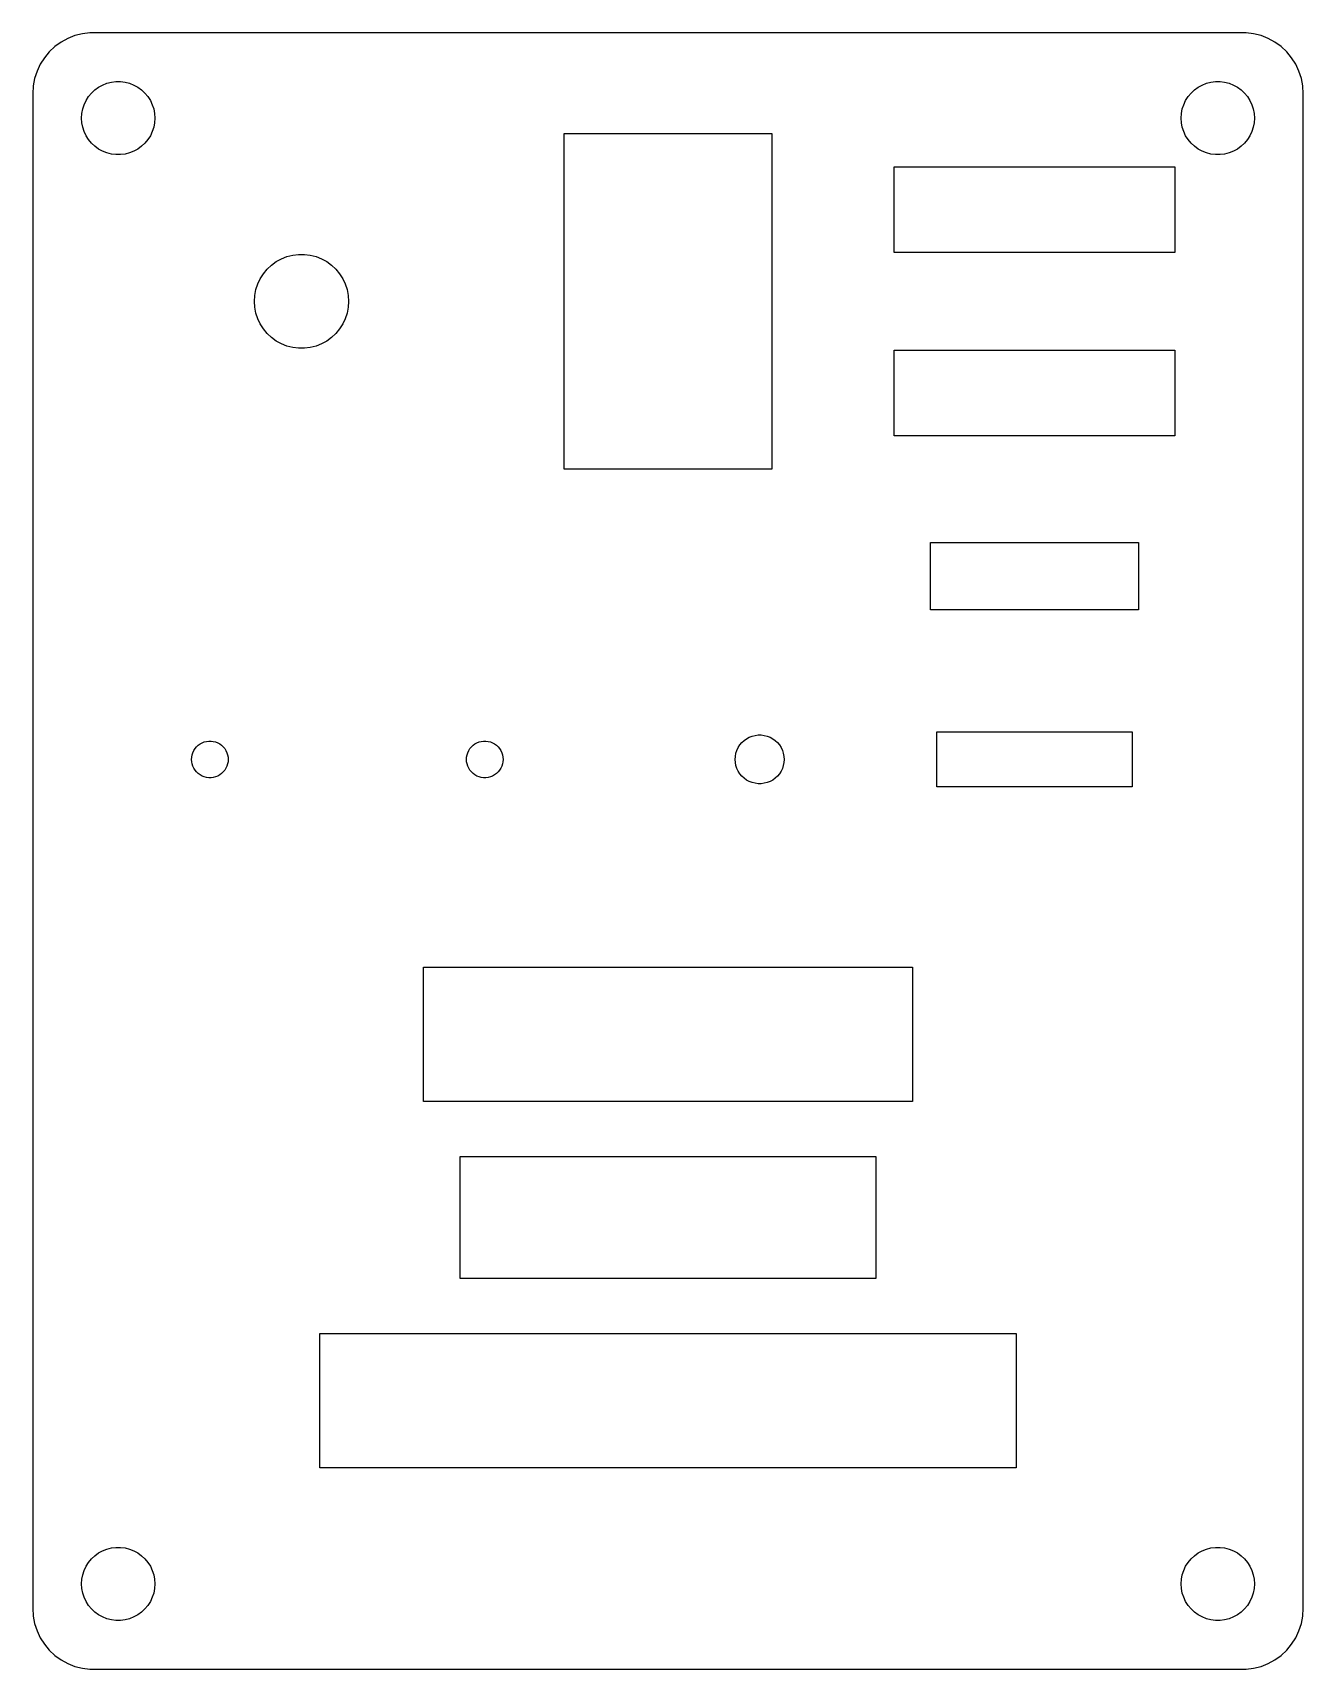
# Model space of a CAD drawing. Header units: metres. Extents: x -52 to 52, y -67 to 3091.
# Drawn here: x -52 to 52, y 2093 to 2227 of the extents above; entities that cross this region are included whole.
import ezdxf

# ---------------------------------------------------------------- set-up
doc = ezdxf.new("R2010")
doc.units = ezdxf.units.M

msp = doc.modelspace()

# ---------------------------------------------------------------- linework, layer by layer
for p, q in [((-48.5451, 2226.76), (-49.1289, 2226.52)), ((-47.9369, 2226.91), (-48.5451, 2226.76)), ((-47.3139, 2226.99), (-47.9369, 2226.91)), ((47.3139, 2226.99), (-47.3139, 2226.99)), ((47.9369, 2226.91), (47.3139, 2226.99)), ((48.5451, 2226.76), (47.9369, 2226.91)), ((49.1289, 2226.52), (48.5451, 2226.76)), ((-50.6448, 2225.42), (-51.0451, 2224.94)), ((-50.1871, 2225.85), (-50.6448, 2225.42)), ((-49.6791, 2226.22), (-50.1871, 2225.85)), ((-49.1289, 2226.52), (-49.6791, 2226.22)), ((49.6791, 2226.22), (49.1289, 2226.52)), ((50.1871, 2225.85), (49.6791, 2226.22)), ((50.6448, 2225.42), (50.1871, 2225.85)), ((51.0451, 2224.94), (50.6448, 2225.42)), ((-51.3815, 2224.41), (-51.6489, 2223.84)), ((-51.0451, 2224.94), (-51.3815, 2224.41)), ((51.3815, 2224.41), (51.0451, 2224.94)), ((51.6489, 2223.84), (51.3815, 2224.41)), ((-51.8429, 2223.24), (-51.9606, 2222.63)), ((-51.6489, 2223.84), (-51.8429, 2223.24)), ((-46.2773, 2222.71), (-45.927, 2222.85)), ((-45.927, 2222.85), (-45.5621, 2222.95)), ((-45.5621, 2222.95), (-45.1884, 2222.99)), ((-45.1884, 2222.99), (-44.8116, 2222.99)), ((-44.8116, 2222.99), (-44.4379, 2222.95)), ((-44.4379, 2222.95), (-44.0729, 2222.85)), ((-44.0729, 2222.85), (-43.7227, 2222.71)), ((43.7227, 2222.71), (44.0729, 2222.85)), ((44.0729, 2222.85), (44.4379, 2222.95)), ((44.4379, 2222.95), (44.8116, 2222.99)), ((44.8116, 2222.99), (45.1884, 2222.99)), ((45.1884, 2222.99), (45.5621, 2222.95)), ((45.5621, 2222.95), (45.927, 2222.85)), ((45.927, 2222.85), (46.2773, 2222.71)), ((51.8429, 2223.24), (51.6489, 2223.84)), ((51.9606, 2222.63), (51.8429, 2223.24)), ((-51.9606, 2222.63), (-52, 2222)), ((-52, 2222), (-52, 2098)), ((-47.7893, 2221.1), (-47.6289, 2221.45)), ((-47.6289, 2221.45), (-47.427, 2221.76)), ((-47.427, 2221.76), (-47.1869, 2222.05)), ((-47.1869, 2222.05), (-46.9123, 2222.31)), ((-46.9123, 2222.31), (-46.6075, 2222.53)), ((-46.6075, 2222.53), (-46.2773, 2222.71)), ((-43.7227, 2222.71), (-43.3925, 2222.53)), ((-43.3925, 2222.53), (-43.0877, 2222.31)), ((-43.0877, 2222.31), (-42.8131, 2222.05)), ((-42.8131, 2222.05), (-42.5729, 2221.76)), ((-42.5729, 2221.76), (-42.3711, 2221.45)), ((-42.3711, 2221.45), (-42.2107, 2221.1)), ((42.2107, 2221.1), (42.3711, 2221.45)), ((42.3711, 2221.45), (42.5729, 2221.76)), ((42.5729, 2221.76), (42.8131, 2222.05)), ((42.8131, 2222.05), (43.0877, 2222.31)), ((43.0877, 2222.31), (43.3925, 2222.53)), ((43.3925, 2222.53), (43.7227, 2222.71)), ((46.2773, 2222.71), (46.6075, 2222.53)), ((46.6075, 2222.53), (46.9123, 2222.31)), ((46.9123, 2222.31), (47.1869, 2222.05)), ((47.1869, 2222.05), (47.427, 2221.76)), ((47.427, 2221.76), (47.6289, 2221.45)), ((47.6289, 2221.45), (47.7893, 2221.1)), ((52, 2222), (51.9606, 2222.63)), ((52, 2098), (52, 2222)), ((-48, 2220), (-47.9763, 2220.38)), ((-47.9763, 2220.38), (-47.9057, 2220.75)), ((-47.9057, 2220.75), (-47.7893, 2221.1)), ((-42.2107, 2221.1), (-42.0942, 2220.75)), ((-42.0942, 2220.75), (-42.0237, 2220.38)), ((-42.0237, 2220.38), (-42, 2220)), ((42, 2220), (42.0237, 2220.38)), ((42.0237, 2220.38), (42.0942, 2220.75)), ((42.0942, 2220.75), (42.2107, 2221.1)), ((47.7893, 2221.1), (47.9057, 2220.75)), ((47.9057, 2220.75), (47.9763, 2220.38)), ((47.9763, 2220.38), (48, 2220)), ((-47.9763, 2219.62), (-48, 2220)), ((-47.9057, 2219.25), (-47.9763, 2219.62)), ((-47.7893, 2218.9), (-47.9057, 2219.25)), ((-47.6289, 2218.55), (-47.7893, 2218.9)), ((-42.2107, 2218.9), (-42.3711, 2218.55)), ((-42.0942, 2219.25), (-42.2107, 2218.9)), ((-42.0237, 2219.62), (-42.0942, 2219.25)), ((-42, 2220), (-42.0237, 2219.62)), ((-8.5, 2191.25), (-8.5, 2218.75)), ((-8.5, 2218.75), (8.5, 2218.75)), ((8.5, 2218.75), (8.5, 2191.25)), ((42.0237, 2219.62), (42, 2220)), ((42.0942, 2219.25), (42.0237, 2219.62)), ((42.2107, 2218.9), (42.0942, 2219.25)), ((42.3711, 2218.55), (42.2107, 2218.9)), ((47.7893, 2218.9), (47.6289, 2218.55)), ((47.9057, 2219.25), (47.7893, 2218.9)), ((47.9763, 2219.62), (47.9057, 2219.25)), ((48, 2220), (47.9763, 2219.62)), ((-47.427, 2218.24), (-47.6289, 2218.55)), ((-47.1869, 2217.95), (-47.427, 2218.24)), ((-46.9123, 2217.69), (-47.1869, 2217.95)), ((-46.6075, 2217.47), (-46.9123, 2217.69)), ((-46.2773, 2217.29), (-46.6075, 2217.47)), ((-43.3925, 2217.47), (-43.7227, 2217.29)), ((-43.0877, 2217.69), (-43.3925, 2217.47)), ((-42.8131, 2217.95), (-43.0877, 2217.69)), ((-42.5729, 2218.24), (-42.8131, 2217.95)), ((-42.3711, 2218.55), (-42.5729, 2218.24)), ((42.5729, 2218.24), (42.3711, 2218.55)), ((42.8131, 2217.95), (42.5729, 2218.24)), ((43.0877, 2217.69), (42.8131, 2217.95)), ((43.3925, 2217.47), (43.0877, 2217.69)), ((43.7227, 2217.29), (43.3925, 2217.47)), ((46.6075, 2217.47), (46.2773, 2217.29)), ((46.9123, 2217.69), (46.6075, 2217.47)), ((47.1869, 2217.95), (46.9123, 2217.69)), ((47.427, 2218.24), (47.1869, 2217.95)), ((47.6289, 2218.55), (47.427, 2218.24)), ((-45.927, 2217.15), (-46.2773, 2217.29)), ((-45.5621, 2217.05), (-45.927, 2217.15)), ((-45.1884, 2217.01), (-45.5621, 2217.05)), ((-44.8116, 2217.01), (-45.1884, 2217.01)), ((-44.4379, 2217.05), (-44.8116, 2217.01)), ((-44.0729, 2217.15), (-44.4379, 2217.05)), ((-43.7227, 2217.29), (-44.0729, 2217.15)), ((44.0729, 2217.15), (43.7227, 2217.29)), ((44.4379, 2217.05), (44.0729, 2217.15)), ((44.8116, 2217.01), (44.4379, 2217.05)), ((45.1884, 2217.01), (44.8116, 2217.01)), ((45.5621, 2217.05), (45.1884, 2217.01)), ((45.927, 2217.15), (45.5621, 2217.05)), ((46.2773, 2217.29), (45.927, 2217.15)), ((18.5, 2209), (18.5, 2216)), ((18.5, 2216), (41.5, 2216)), ((41.5, 2216), (41.5, 2209)), ((-32.4541, 2207.97), (-32.0629, 2208.25)), ((-32.0629, 2208.25), (-31.6392, 2208.48)), ((-31.6392, 2208.48), (-31.1897, 2208.66)), ((-31.1897, 2208.66), (-30.7214, 2208.78)), ((-30.7214, 2208.78), (-30.2417, 2208.84)), ((-30.2417, 2208.84), (-29.7583, 2208.84)), ((-29.7583, 2208.84), (-29.2786, 2208.78)), ((-29.2786, 2208.78), (-28.8103, 2208.66)), ((-28.8103, 2208.66), (-28.3607, 2208.48)), ((-28.3607, 2208.48), (-27.9371, 2208.25)), ((-27.9371, 2208.25), (-27.5459, 2207.97)), ((41.5, 2209), (18.5, 2209)), ((-33.5796, 2206.42), (-33.3738, 2206.85)), ((-33.3738, 2206.85), (-33.1147, 2207.26)), ((-33.1147, 2207.26), (-32.8065, 2207.64)), ((-32.8065, 2207.64), (-32.4541, 2207.97)), ((-27.5459, 2207.97), (-27.1935, 2207.64)), ((-27.1935, 2207.64), (-26.8853, 2207.26)), ((-26.8853, 2207.26), (-26.6262, 2206.85)), ((-26.6262, 2206.85), (-26.4203, 2206.42)), ((-33.85, 2205), (-33.8196, 2205.48)), ((-33.8196, 2205.48), (-33.729, 2205.96)), ((-33.729, 2205.96), (-33.5796, 2206.42)), ((-26.4203, 2206.42), (-26.271, 2205.96)), ((-26.271, 2205.96), (-26.1804, 2205.48)), ((-26.1804, 2205.48), (-26.15, 2205)), ((-33.8196, 2204.52), (-33.85, 2205)), ((-33.729, 2204.04), (-33.8196, 2204.52)), ((-33.5796, 2203.58), (-33.729, 2204.04)), ((-26.271, 2204.04), (-26.4203, 2203.58)), ((-26.1804, 2204.52), (-26.271, 2204.04)), ((-26.15, 2205), (-26.1804, 2204.52)), ((-33.3738, 2203.15), (-33.5796, 2203.58)), ((-33.1147, 2202.74), (-33.3738, 2203.15)), ((-32.8065, 2202.36), (-33.1147, 2202.74)), ((-26.8853, 2202.74), (-27.1935, 2202.36)), ((-26.6262, 2203.15), (-26.8853, 2202.74)), ((-26.4203, 2203.58), (-26.6262, 2203.15)), ((-32.4541, 2202.03), (-32.8065, 2202.36)), ((-32.0629, 2201.75), (-32.4541, 2202.03)), ((-31.6392, 2201.52), (-32.0629, 2201.75)), ((-31.1897, 2201.34), (-31.6392, 2201.52)), ((-30.7214, 2201.22), (-31.1897, 2201.34)), ((-28.8103, 2201.34), (-29.2786, 2201.22)), ((-28.3607, 2201.52), (-28.8103, 2201.34)), ((-27.9371, 2201.75), (-28.3607, 2201.52)), ((-27.5459, 2202.03), (-27.9371, 2201.75)), ((-27.1935, 2202.36), (-27.5459, 2202.03)), ((-30.2417, 2201.16), (-30.7214, 2201.22)), ((-29.7583, 2201.16), (-30.2417, 2201.16)), ((-29.2786, 2201.22), (-29.7583, 2201.16)), ((18.5, 2194), (18.5, 2201)), ((18.5, 2201), (41.5, 2201)), ((41.5, 2201), (41.5, 2194)), ((41.5, 2194), (18.5, 2194)), ((8.5, 2191.25), (-8.5, 2191.25)), ((21.5, 2179.75), (21.5, 2185.25)), ((21.5, 2185.25), (38.5, 2185.25)), ((38.5, 2185.25), (38.5, 2179.75)), ((38.5, 2179.75), (21.5, 2179.75)), ((6.22514, 2169.04), (6.42834, 2169.19)), ((6.42834, 2169.19), (6.64844, 2169.31)), ((6.64844, 2169.31), (6.88196, 2169.4)), ((6.88196, 2169.4), (7.12523, 2169.46)), ((7.12523, 2169.46), (7.3744, 2169.5)), ((7.3744, 2169.5), (7.62558, 2169.5)), ((7.62558, 2169.5), (7.87476, 2169.46)), ((7.87476, 2169.46), (8.11803, 2169.4)), ((8.11803, 2169.4), (8.35155, 2169.31)), ((8.35155, 2169.31), (8.57164, 2169.19)), ((8.57164, 2169.19), (8.77484, 2169.04)), ((22, 2165.25), (22, 2169.75)), ((22, 2169.75), (38, 2169.75)), ((38, 2169.75), (38, 2165.25)), ((-38.9882, 2167.69), (-38.9529, 2167.87)), ((-38.9529, 2167.87), (-38.8947, 2168.05)), ((-38.8947, 2168.05), (-38.8145, 2168.22)), ((-38.8145, 2168.22), (-38.7135, 2168.38)), ((-38.7135, 2168.38), (-38.5934, 2168.53)), ((-38.5934, 2168.53), (-38.4561, 2168.66)), ((-38.4561, 2168.66), (-38.3037, 2168.77)), ((-38.3037, 2168.77), (-38.1387, 2168.86)), ((-38.1387, 2168.86), (-37.9635, 2168.93)), ((-37.9635, 2168.93), (-37.7811, 2168.97)), ((-37.7811, 2168.97), (-37.5942, 2169)), ((-37.5942, 2169), (-37.4058, 2169)), ((-37.4058, 2169), (-37.2189, 2168.97)), ((-37.2189, 2168.97), (-37.0365, 2168.93)), ((-37.0365, 2168.93), (-36.8613, 2168.86)), ((-36.8613, 2168.86), (-36.6963, 2168.77)), ((-36.6963, 2168.77), (-36.5439, 2168.66)), ((-36.5439, 2168.66), (-36.4065, 2168.53)), ((-36.4065, 2168.53), (-36.2865, 2168.38)), ((-36.2865, 2168.38), (-36.1855, 2168.22)), ((-36.1855, 2168.22), (-36.1053, 2168.05)), ((-36.1053, 2168.05), (-36.0471, 2167.87)), ((-36.0471, 2167.87), (-36.0118, 2167.69)), ((-16.4882, 2167.69), (-16.4529, 2167.87)), ((-16.4529, 2167.87), (-16.3947, 2168.05)), ((-16.3947, 2168.05), (-16.3145, 2168.22)), ((-16.3145, 2168.22), (-16.2135, 2168.38)), ((-16.2135, 2168.38), (-16.0934, 2168.53)), ((-16.0934, 2168.53), (-15.9561, 2168.66)), ((-15.9561, 2168.66), (-15.8037, 2168.77)), ((-15.8037, 2168.77), (-15.6387, 2168.86)), ((-15.6387, 2168.86), (-15.4635, 2168.93)), ((-15.4635, 2168.93), (-15.2811, 2168.97)), ((-15.2811, 2168.97), (-15.0942, 2169)), ((-15.0942, 2169), (-14.9058, 2169)), ((-14.9058, 2169), (-14.7189, 2168.97)), ((-14.7189, 2168.97), (-14.5365, 2168.93)), ((-14.5365, 2168.93), (-14.3613, 2168.86)), ((-14.3613, 2168.86), (-14.1963, 2168.77)), ((-14.1963, 2168.77), (-14.0439, 2168.66)), ((-14.0439, 2168.66), (-13.9065, 2168.53)), ((-13.9065, 2168.53), (-13.7865, 2168.38)), ((-13.7865, 2168.38), (-13.6855, 2168.22)), ((-13.6855, 2168.22), (-13.6053, 2168.05)), ((-13.6053, 2168.05), (-13.5471, 2167.87)), ((-13.5471, 2167.87), (-13.5118, 2167.69)), ((5.51576, 2167.75), (5.56282, 2168)), ((5.56282, 2168), (5.64044, 2168.24)), ((5.64044, 2168.24), (5.74738, 2168.46)), ((5.74738, 2168.46), (5.88196, 2168.68)), ((5.88196, 2168.68), (6.04205, 2168.87)), ((6.04205, 2168.87), (6.22514, 2169.04)), ((8.77484, 2169.04), (8.95793, 2168.87)), ((8.95793, 2168.87), (9.11803, 2168.68)), ((9.11803, 2168.68), (9.25261, 2168.46)), ((9.25261, 2168.46), (9.35954, 2168.24)), ((9.35954, 2168.24), (9.43716, 2168)), ((9.43716, 2168), (9.48422, 2167.75)), ((-39, 2167.5), (-38.9882, 2167.69)), ((-38.9882, 2167.31), (-39, 2167.5)), ((-38.9529, 2167.13), (-38.9882, 2167.31)), ((-38.8947, 2166.95), (-38.9529, 2167.13)), ((-38.8145, 2166.78), (-38.8947, 2166.95)), ((-38.7135, 2166.62), (-38.8145, 2166.78)), ((-38.5934, 2166.47), (-38.7135, 2166.62)), ((-38.4561, 2166.34), (-38.5934, 2166.47)), ((-36.4065, 2166.47), (-36.5439, 2166.34)), ((-36.2865, 2166.62), (-36.4065, 2166.47)), ((-36.1855, 2166.78), (-36.2865, 2166.62)), ((-36.1053, 2166.95), (-36.1855, 2166.78)), ((-36.0471, 2167.13), (-36.1053, 2166.95)), ((-36.0118, 2167.31), (-36.0471, 2167.13)), ((-36.0118, 2167.69), (-36, 2167.5)), ((-36, 2167.5), (-36.0118, 2167.31)), ((-16.5, 2167.5), (-16.4882, 2167.69)), ((-16.4882, 2167.31), (-16.5, 2167.5)), ((-16.4529, 2167.13), (-16.4882, 2167.31)), ((-16.3947, 2166.95), (-16.4529, 2167.13)), ((-16.3145, 2166.78), (-16.3947, 2166.95)), ((-16.2135, 2166.62), (-16.3145, 2166.78)), ((-16.0934, 2166.47), (-16.2135, 2166.62)), ((-15.9561, 2166.34), (-16.0934, 2166.47)), ((-13.9065, 2166.47), (-14.0439, 2166.34)), ((-13.7865, 2166.62), (-13.9065, 2166.47)), ((-13.6855, 2166.78), (-13.7865, 2166.62)), ((-13.6053, 2166.95), (-13.6855, 2166.78)), ((-13.5471, 2167.13), (-13.6053, 2166.95)), ((-13.5118, 2167.31), (-13.5471, 2167.13)), ((-13.5118, 2167.69), (-13.5, 2167.5)), ((-13.5, 2167.5), (-13.5118, 2167.31)), ((5.5, 2167.5), (5.51576, 2167.75)), ((5.51576, 2167.25), (5.5, 2167.5)), ((5.56282, 2167), (5.51576, 2167.25)), ((5.64044, 2166.76), (5.56282, 2167)), ((5.74738, 2166.54), (5.64044, 2166.76)), ((5.88196, 2166.32), (5.74738, 2166.54)), ((9.25261, 2166.54), (9.11803, 2166.32)), ((9.35954, 2166.76), (9.25261, 2166.54)), ((9.43716, 2167), (9.35954, 2166.76)), ((9.48422, 2167.25), (9.43716, 2167)), ((9.48422, 2167.75), (9.5, 2167.5)), ((9.5, 2167.5), (9.48422, 2167.25)), ((-38.3037, 2166.23), (-38.4561, 2166.34)), ((-38.1387, 2166.14), (-38.3037, 2166.23)), ((-37.9635, 2166.07), (-38.1387, 2166.14)), ((-37.7811, 2166.03), (-37.9635, 2166.07)), ((-37.5942, 2166), (-37.7811, 2166.03)), ((-37.4058, 2166), (-37.5942, 2166)), ((-37.2189, 2166.03), (-37.4058, 2166)), ((-37.0365, 2166.07), (-37.2189, 2166.03)), ((-36.8613, 2166.14), (-37.0365, 2166.07)), ((-36.6963, 2166.23), (-36.8613, 2166.14)), ((-36.5439, 2166.34), (-36.6963, 2166.23)), ((-15.8037, 2166.23), (-15.9561, 2166.34)), ((-15.6387, 2166.14), (-15.8037, 2166.23)), ((-15.4635, 2166.07), (-15.6387, 2166.14)), ((-15.2811, 2166.03), (-15.4635, 2166.07)), ((-15.0942, 2166), (-15.2811, 2166.03)), ((-14.9058, 2166), (-15.0942, 2166)), ((-14.7189, 2166.03), (-14.9058, 2166)), ((-14.5365, 2166.07), (-14.7189, 2166.03)), ((-14.3613, 2166.14), (-14.5365, 2166.07)), ((-14.1963, 2166.23), (-14.3613, 2166.14)), ((-14.0439, 2166.34), (-14.1963, 2166.23)), ((6.04205, 2166.13), (5.88196, 2166.32)), ((6.22514, 2165.96), (6.04205, 2166.13)), ((6.42834, 2165.81), (6.22514, 2165.96)), ((6.64844, 2165.69), (6.42834, 2165.81)), ((6.88196, 2165.6), (6.64844, 2165.69)), ((7.12523, 2165.54), (6.88196, 2165.6)), ((7.3744, 2165.5), (7.12523, 2165.54)), ((7.62558, 2165.5), (7.3744, 2165.5)), ((7.87476, 2165.54), (7.62558, 2165.5)), ((8.11803, 2165.6), (7.87476, 2165.54)), ((8.35155, 2165.69), (8.11803, 2165.6)), ((8.57164, 2165.81), (8.35155, 2165.69)), ((8.77484, 2165.96), (8.57164, 2165.81)), ((8.95793, 2166.13), (8.77484, 2165.96)), ((9.11803, 2166.32), (8.95793, 2166.13)), ((38, 2165.25), (22, 2165.25)), ((-20.0222, 2139.5), (-20.0222, 2150.5)), ((-20.0222, 2150.5), (20.0222, 2150.5)), ((20.0222, 2150.5), (20.0222, 2139.5)), ((20.0222, 2139.5), (-20.0222, 2139.5)), ((-17, 2125), (-17, 2135)), ((-17, 2135), (17, 2135)), ((17, 2135), (17, 2125)), ((17, 2125), (-17, 2125)), ((-28.5, 2109.5), (-28.5, 2120.5)), ((-28.5, 2120.5), (28.5, 2120.5)), ((28.5, 2120.5), (28.5, 2109.5)), ((28.5, 2109.5), (-28.5, 2109.5)), ((-47.1869, 2102.05), (-46.9123, 2102.31)), ((-46.9123, 2102.31), (-46.6075, 2102.53)), ((-46.6075, 2102.53), (-46.2773, 2102.71)), ((-46.2773, 2102.71), (-45.927, 2102.85)), ((-45.927, 2102.85), (-45.5621, 2102.95)), ((-45.5621, 2102.95), (-45.1884, 2102.99)), ((-45.1884, 2102.99), (-44.8116, 2102.99)), ((-44.8116, 2102.99), (-44.4379, 2102.95)), ((-44.4379, 2102.95), (-44.0729, 2102.85)), ((-44.0729, 2102.85), (-43.7227, 2102.71)), ((-43.7227, 2102.71), (-43.3925, 2102.53)), ((-43.3925, 2102.53), (-43.0877, 2102.31)), ((-43.0877, 2102.31), (-42.8131, 2102.05)), ((42.8131, 2102.05), (43.0877, 2102.31)), ((43.0877, 2102.31), (43.3925, 2102.53)), ((43.3925, 2102.53), (43.7227, 2102.71)), ((43.7227, 2102.71), (44.0729, 2102.85)), ((44.0729, 2102.85), (44.4379, 2102.95)), ((44.4379, 2102.95), (44.8116, 2102.99)), ((44.8116, 2102.99), (45.1884, 2102.99)), ((45.1884, 2102.99), (45.5621, 2102.95)), ((45.5621, 2102.95), (45.927, 2102.85)), ((45.927, 2102.85), (46.2773, 2102.71)), ((46.2773, 2102.71), (46.6075, 2102.53)), ((46.6075, 2102.53), (46.9123, 2102.31)), ((46.9123, 2102.31), (47.1869, 2102.05)), ((-47.9057, 2100.75), (-47.7893, 2101.1)), ((-47.7893, 2101.1), (-47.6289, 2101.45)), ((-47.6289, 2101.45), (-47.427, 2101.76)), ((-47.427, 2101.76), (-47.1869, 2102.05)), ((-42.8131, 2102.05), (-42.5729, 2101.76)), ((-42.5729, 2101.76), (-42.3711, 2101.45)), ((-42.3711, 2101.45), (-42.2107, 2101.1)), ((-42.2107, 2101.1), (-42.0942, 2100.75)), ((42.0942, 2100.75), (42.2107, 2101.1)), ((42.2107, 2101.1), (42.3711, 2101.45)), ((42.3711, 2101.45), (42.5729, 2101.76)), ((42.5729, 2101.76), (42.8131, 2102.05)), ((47.1869, 2102.05), (47.427, 2101.76)), ((47.427, 2101.76), (47.6289, 2101.45)), ((47.6289, 2101.45), (47.7893, 2101.1)), ((47.7893, 2101.1), (47.9057, 2100.75)), ((-48, 2100), (-47.9763, 2100.38)), ((-47.9763, 2099.62), (-48, 2100)), ((-47.9763, 2100.38), (-47.9057, 2100.75)), ((-47.9057, 2099.25), (-47.9763, 2099.62)), ((-42.0942, 2100.75), (-42.0237, 2100.38)), ((-42.0237, 2099.62), (-42.0942, 2099.25)), ((-42.0237, 2100.38), (-42, 2100)), ((-42, 2100), (-42.0237, 2099.62)), ((42, 2100), (42.0237, 2100.38)), ((42.0237, 2099.62), (42, 2100)), ((42.0237, 2100.38), (42.0942, 2100.75)), ((42.0942, 2099.25), (42.0237, 2099.62)), ((47.9057, 2100.75), (47.9763, 2100.38)), ((47.9763, 2099.62), (47.9057, 2099.25)), ((47.9763, 2100.38), (48, 2100)), ((48, 2100), (47.9763, 2099.62)), ((-47.7893, 2098.9), (-47.9057, 2099.25)), ((-47.6289, 2098.55), (-47.7893, 2098.9)), ((-47.427, 2098.24), (-47.6289, 2098.55)), ((-47.1869, 2097.95), (-47.427, 2098.24)), ((-42.5729, 2098.24), (-42.8131, 2097.95)), ((-42.3711, 2098.55), (-42.5729, 2098.24)), ((-42.2107, 2098.9), (-42.3711, 2098.55)), ((-42.0942, 2099.25), (-42.2107, 2098.9)), ((42.2107, 2098.9), (42.0942, 2099.25)), ((42.3711, 2098.55), (42.2107, 2098.9)), ((42.5729, 2098.24), (42.3711, 2098.55)), ((42.8131, 2097.95), (42.5729, 2098.24)), ((47.427, 2098.24), (47.1869, 2097.95)), ((47.6289, 2098.55), (47.427, 2098.24)), ((47.7893, 2098.9), (47.6289, 2098.55)), ((47.9057, 2099.25), (47.7893, 2098.9)), ((-52, 2098), (-51.9606, 2097.37)), ((-51.9606, 2097.37), (-51.8429, 2096.76)), ((-46.9123, 2097.69), (-47.1869, 2097.95)), ((-46.6075, 2097.47), (-46.9123, 2097.69)), ((-46.2773, 2097.29), (-46.6075, 2097.47)), ((-45.927, 2097.15), (-46.2773, 2097.29)), ((-45.5621, 2097.05), (-45.927, 2097.15)), ((-45.1884, 2097.01), (-45.5621, 2097.05)), ((-44.8116, 2097.01), (-45.1884, 2097.01)), ((-44.4379, 2097.05), (-44.8116, 2097.01)), ((-44.0729, 2097.15), (-44.4379, 2097.05)), ((-43.7227, 2097.29), (-44.0729, 2097.15)), ((-43.3925, 2097.47), (-43.7227, 2097.29)), ((-43.0877, 2097.69), (-43.3925, 2097.47)), ((-42.8131, 2097.95), (-43.0877, 2097.69)), ((43.0877, 2097.69), (42.8131, 2097.95)), ((43.3925, 2097.47), (43.0877, 2097.69)), ((43.7227, 2097.29), (43.3925, 2097.47)), ((44.0729, 2097.15), (43.7227, 2097.29)), ((44.4379, 2097.05), (44.0729, 2097.15)), ((44.8116, 2097.01), (44.4379, 2097.05)), ((45.1884, 2097.01), (44.8116, 2097.01)), ((45.5621, 2097.05), (45.1884, 2097.01)), ((45.927, 2097.15), (45.5621, 2097.05)), ((46.2773, 2097.29), (45.927, 2097.15)), ((46.6075, 2097.47), (46.2773, 2097.29)), ((46.9123, 2097.69), (46.6075, 2097.47)), ((47.1869, 2097.95), (46.9123, 2097.69)), ((51.8429, 2096.76), (51.9606, 2097.37)), ((51.9606, 2097.37), (52, 2098)), ((-51.8429, 2096.76), (-51.6489, 2096.16)), ((-51.6489, 2096.16), (-51.3815, 2095.59)), ((-51.3815, 2095.59), (-51.0451, 2095.06)), ((51.0451, 2095.06), (51.3815, 2095.59)), ((51.3815, 2095.59), (51.6489, 2096.16)), ((51.6489, 2096.16), (51.8429, 2096.76)), ((-51.0451, 2095.06), (-50.6448, 2094.58)), ((-50.6448, 2094.58), (-50.1871, 2094.15)), ((-50.1871, 2094.15), (-49.6791, 2093.78)), ((49.6791, 2093.78), (50.1871, 2094.15)), ((50.1871, 2094.15), (50.6448, 2094.58)), ((50.6448, 2094.58), (51.0451, 2095.06)), ((-49.6791, 2093.78), (-49.1289, 2093.48)), ((-49.1289, 2093.48), (-48.5451, 2093.24)), ((-48.5451, 2093.24), (-47.9369, 2093.09)), ((-47.9369, 2093.09), (-47.3139, 2093.01)), ((-47.3139, 2093.01), (47.3139, 2093.01)), ((47.3139, 2093.01), (47.9369, 2093.09)), ((47.9369, 2093.09), (48.5451, 2093.24)), ((48.5451, 2093.24), (49.1289, 2093.48)), ((49.1289, 2093.48), (49.6791, 2093.78))]:
    msp.add_line(p, q)

doc.saveas('drawing.dxf')
